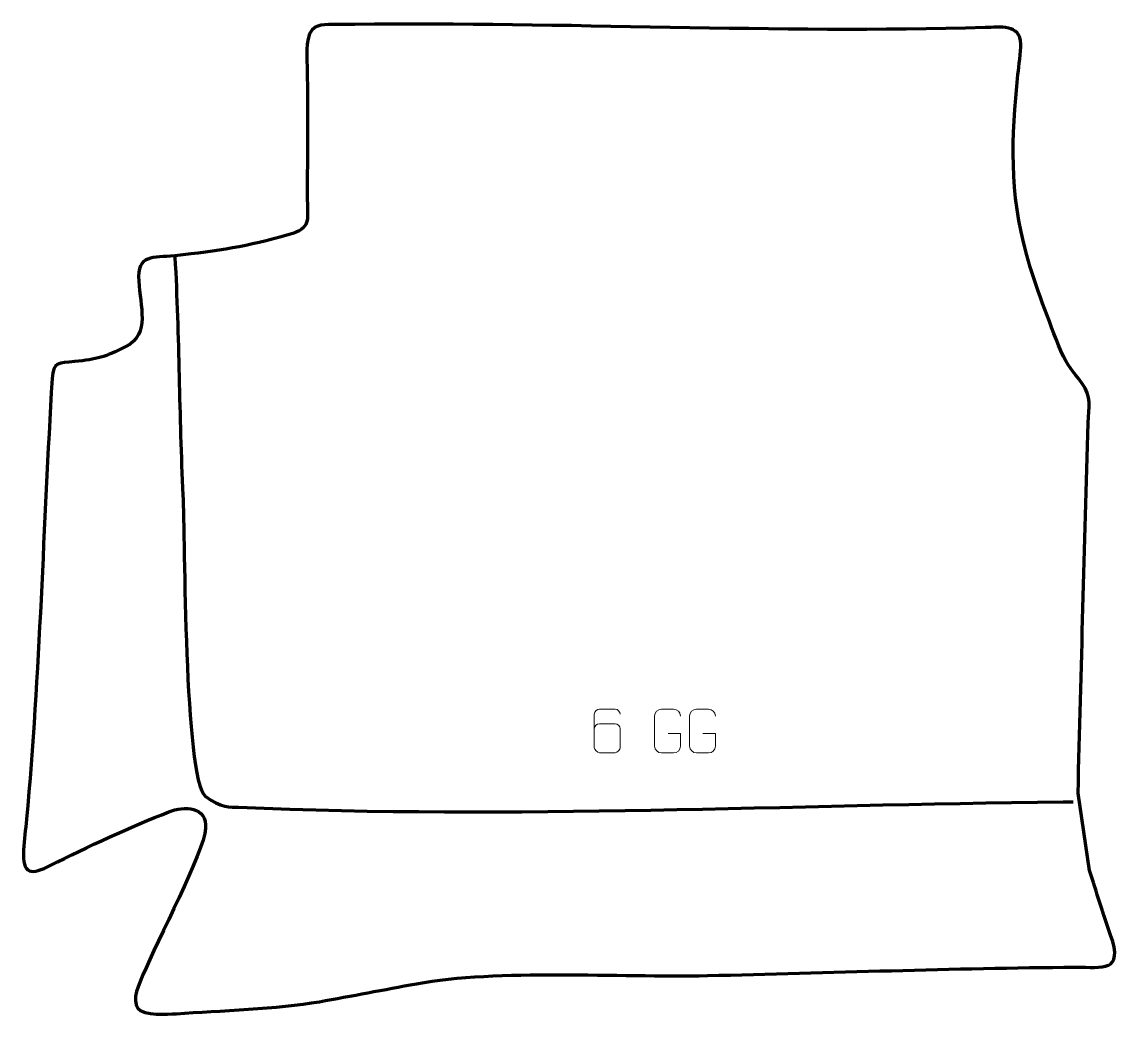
# Model space of a CAD drawing. Header units: millimetres. Extents: x -645 to -14, y 39 to 608.
import ezdxf

# ---------------------------------------------------------------- set-up
doc = ezdxf.new("R2010")
doc.units = ezdxf.units.MM
doc.header["$MEASUREMENT"] = 0
doc.layers.add('layer 2', color=7, linetype='Continuous')
doc.layers.add('layer 3', color=7, linetype='Continuous')

msp = doc.modelspace()

# ---------------------------------------------------------------- linework, layer by layer
at = {"layer": 'layer 2', "color": 140, "lineweight": 158}
msp.add_open_spline([(-557.7843, 473.5311), (-555.2362, 428.1483), (-555.4223, 382.6294), (-553.1612, 337.2058), (-553.1612, 337.2058), (-552.0304, 314.4891), (-552.6133, 175.1051), (-540.3612, 165.0035), (-540.3612, 165.0035), (-531.7147, 157.8747), (-525.6854, 158.8506), (-521.3484, 158.6583), (-521.3484, 158.6583), (-364.1239, 151.6862), (-206.1869, 160.1526), (-49.0743, 161.6373), (-49.0743, 161.6373), (-47.168, 161.6548), (-45.2618, 161.6723), (-43.3555, 161.6898)], degree=3, knots=[0, 0, 0, 0, 0.16666667, 0.16666667, 0.16666667, 0.16666667, 0.33333333, 0.33333333, 0.33333333, 0.33333333, 0.5, 0.5, 0.5, 0.5, 0.66666667, 0.66666667, 0.66666667, 0.66666667, 1, 1, 1, 1], dxfattribs=at)
at = {"layer": 'layer 3', "color": 242, "lineweight": 158}
msp.add_open_spline([(-40.5273, 166.6057), (-40.5273, 166.6057), (-33.8738, 122.3237), (-33.8738, 122.3237), (-33.8738, 122.3237), (-29.9905, 110.0877), (-26.1205, 97.5192), (-21.8583, 85.4314), (-21.8583, 85.4314), (-14.221, 63.7717), (-26.1739, 67.1539), (-42.0731, 67.0378), (-42.0731, 67.0378), (-112.3192, 66.5251), (-182.5344, 63.7408), (-252.763, 62.231), (-252.763, 62.231), (-303.9211, 61.1359), (-372.7464, 66.0809), (-419.4949, 57.5492), (-419.4949, 57.5492), (-437.9668, 54.175), (-456.5293, 50.4794), (-474.9995, 47.2586), (-474.9995, 47.2586), (-498.7413, 43.1187), (-532.3085, 42.0571), (-556.8524, 40.39), (-556.8524, 40.39), (-562.1123, 40.0328), (-575.5027, 39.0858), (-578.9966, 43.5346), (-578.9966, 43.5346), (-582.7409, 48.3022), (-578.105, 57.8696), (-576.0487, 62.6902), (-576.0487, 62.6902), (-567.8823, 82.1317), (-541.0719, 133.3761), (-540.1891, 146.3289), (-540.1891, 146.3289), (-539.3075, 159.2623), (-552.3748, 159.3514), (-561.2832, 155.9132), (-561.2832, 155.9132), (-582.6941, 147.6497), (-608.5342, 135.6754), (-628.8224, 125.3712), (-628.8224, 125.3712), (-639.8675, 119.7617), (-645.3267, 119.707), (-644.4739, 134.2708), (-644.4739, 134.2708), (-644.1521, 139.7656), (-643.2826, 146.0721), (-642.7665, 151.687), (-642.7665, 151.687), (-635.0567, 235.552), (-633.1732, 319.9585), (-628.1198, 404.016), (-628.1198, 404.016), (-627.3393, 413.8706), (-624.4313, 412.8823), (-615.3415, 413.7684), (-615.3415, 413.7684), (-602.09, 415.06), (-597.9932, 416.3297), (-585.9402, 422.341), (-585.9402, 422.341), (-571.6392, 429.4736), (-577.8397, 445.6544), (-578.5183, 459.7697), (-578.5183, 459.7697), (-579.279, 475.6007), (-570.6019, 473.0175), (-557.8993, 474.3859), (-557.8993, 474.3859), (-531.9946, 477.1759), (-517.245, 479.4366), (-492.3832, 486.454), (-492.3832, 486.454), (-479.6369, 490.0518), (-481.9007, 494.7516), (-481.9474, 506.2251), (-481.9474, 506.2251), (-482.0563, 533.0467), (-481.3586, 559.9617), (-482.1738, 586.7565), (-482.1738, 586.7565), (-482.3889, 593.3884), (-482.9359, 605.1707), (-474.1641, 606.425), (-474.1641, 606.425), (-469.2848, 607.1227), (-460.1951, 606.7458), (-454.7068, 606.8102), (-454.7068, 606.8102), (-334.4341, 608.1958), (-213.979, 601.5268), (-93.7857, 604.9895), (-93.7857, 604.9895), (-85.2354, 605.2358), (-73.5754, 607.3106), (-73.287, 595.6001), (-73.287, 595.6001), (-73.1725, 590.9491), (-74.4267, 583.1878), (-74.9203, 578.1821), (-74.9203, 578.1821), (-78.545, 541.4238), (-80.0474, 510.8129), (-69.8853, 474.6968), (-69.8853, 474.6968), (-64.715, 456.6583), (-57.4431, 437.3276), (-50.2883, 419.9464), (-50.2883, 419.9464), (-46.3815, 410.4557), (-43.9, 409.0968), (-38.2706, 401.4273), (-38.2706, 401.4273), (-32.4713, 393.5263), (-34.466, 387.9639), (-34.7445, 378.731), (-34.7445, 378.731), (-36.8761, 308.0368), (-38.6004, 237.3085), (-40.5273, 166.6057)], degree=3, knots=[0, 0, 0, 0, 0.03030303, 0.03030303, 0.03030303, 0.03030303, 0.06060606, 0.06060606, 0.06060606, 0.06060606, 0.09090909, 0.09090909, 0.09090909, 0.09090909, 0.12121212, 0.12121212, 0.12121212, 0.12121212, 0.15151515, 0.15151515, 0.15151515, 0.15151515, 0.18181818, 0.18181818, 0.18181818, 0.18181818, 0.21212121, 0.21212121, 0.21212121, 0.21212121, 0.24242424, 0.24242424, 0.24242424, 0.24242424, 0.27272727, 0.27272727, 0.27272727, 0.27272727, 0.3030303, 0.3030303, 0.3030303, 0.3030303, 0.33333333, 0.33333333, 0.33333333, 0.33333333, 0.36363636, 0.36363636, 0.36363636, 0.36363636, 0.39393939, 0.39393939, 0.39393939, 0.39393939, 0.42424242, 0.42424242, 0.42424242, 0.42424242, 0.45454545, 0.45454545, 0.45454545, 0.45454545, 0.48484848, 0.48484848, 0.48484848, 0.48484848, 0.51515152, 0.51515152, 0.51515152, 0.51515152, 0.54545455, 0.54545455, 0.54545455, 0.54545455, 0.57575758, 0.57575758, 0.57575758, 0.57575758, 0.60606061, 0.60606061, 0.60606061, 0.60606061, 0.63636364, 0.63636364, 0.63636364, 0.63636364, 0.66666667, 0.66666667, 0.66666667, 0.66666667, 0.6969697, 0.6969697, 0.6969697, 0.6969697, 0.72727273, 0.72727273, 0.72727273, 0.72727273, 0.75757576, 0.75757576, 0.75757576, 0.75757576, 0.78787879, 0.78787879, 0.78787879, 0.78787879, 0.81818182, 0.81818182, 0.81818182, 0.81818182, 0.84848485, 0.84848485, 0.84848485, 0.84848485, 0.87878788, 0.87878788, 0.87878788, 0.87878788, 0.90909091, 0.90909091, 0.90909091, 0.90909091, 0.93939394, 0.93939394, 0.93939394, 0.93939394, 1, 1, 1, 1], dxfattribs=at)
at = {"layer": 'layer 3', "color": 250, "lineweight": 9}
for points, knots in [([(-302.7271, 211.8535), (-302.7512, 213.193), (-304.1074, 214.8462), (-305.6793, 214.8119), (-305.6793, 214.8119), (-308.6641, 214.8116), (-311.6493, 214.8116), (-314.6347, 214.8119), (-314.6347, 214.8119), (-315.8538, 214.8268), (-317.582, 213.3892), (-317.587, 211.8535), (-317.587, 211.8535), (-317.5867, 205.493), (-317.5867, 199.1322), (-317.587, 192.7715), (-317.587, 192.7715), (-317.5823, 191.6086), (-315.8538, 189.8375), (-314.6347, 189.8131), (-314.6347, 189.8131), (-311.6493, 189.8134), (-308.6641, 189.8134), (-305.6793, 189.8131), (-305.6793, 189.8131), (-304.4012, 189.8569), (-302.7315, 191.4714), (-302.7271, 192.7715), (-302.7271, 192.7715), (-302.7271, 196.3548), (-302.7271, 199.9379), (-302.7271, 203.5206), (-302.7271, 203.5206), (-302.7656, 204.9988), (-304.3483, 206.4317), (-305.6793, 206.4297), (-305.6793, 206.4297), (-308.6641, 206.43), (-311.6493, 206.43), (-314.6347, 206.4297), (-314.6347, 206.4297), (-315.9642, 206.4347), (-317.6072, 204.9274), (-317.5655, 203.4989)], [0, 0, 0, 0, 0.08333333, 0.08333333, 0.08333333, 0.08333333, 0.16666667, 0.16666667, 0.16666667, 0.16666667, 0.25, 0.25, 0.25, 0.25, 0.33333333, 0.33333333, 0.33333333, 0.33333333, 0.41666667, 0.41666667, 0.41666667, 0.41666667, 0.5, 0.5, 0.5, 0.5, 0.58333333, 0.58333333, 0.58333333, 0.58333333, 0.66666667, 0.66666667, 0.66666667, 0.66666667, 0.75, 0.75, 0.75, 0.75, 0.83333333, 0.83333333, 0.83333333, 0.83333333, 1, 1, 1, 1]), ([(-275.3396, 200.7341), (-275.3396, 200.7341), (-268.1715, 200.7341), (-268.1715, 200.7341), (-268.1715, 200.7341), (-268.1715, 200.7341), (-268.1715, 193.566), (-268.1715, 193.566), (-268.1715, 193.566), (-268.3112, 191.2426), (-269.9884, 189.763), (-272.1362, 189.7522), (-272.1362, 189.7522), (-274.468, 189.7526), (-276.8, 189.7526), (-279.1315, 189.7522), (-279.1315, 189.7522), (-281.0564, 189.6468), (-283.0286, 191.5313), (-283.0174, 193.5486), (-283.0174, 193.5486), (-283.017, 199.3187), (-283.017, 205.0884), (-283.0174, 210.8577), (-283.0174, 210.8577), (-283.0132, 212.9958), (-281.2664, 214.715), (-279.1141, 214.7016), (-279.1141, 214.7016), (-276.7884, 214.7016), (-274.4623, 214.7016), (-272.1362, 214.7016), (-272.1362, 214.7016), (-270.1895, 214.737), (-268.1981, 213.2455), (-268.1715, 210.8078)], [0, 0, 0, 0, 0.1, 0.1, 0.1, 0.1, 0.2, 0.2, 0.2, 0.2, 0.3, 0.3, 0.3, 0.3, 0.4, 0.4, 0.4, 0.4, 0.5, 0.5, 0.5, 0.5, 0.6, 0.6, 0.6, 0.6, 0.7, 0.7, 0.7, 0.7, 0.8, 0.8, 0.8, 0.8, 1, 1, 1, 1]), ([(-255.3396, 200.7341), (-255.3396, 200.7341), (-248.1715, 200.7341), (-248.1715, 200.7341), (-248.1715, 200.7341), (-248.1715, 200.7341), (-248.1715, 193.566), (-248.1715, 193.566), (-248.1715, 193.566), (-248.3112, 191.2426), (-249.9884, 189.763), (-252.1362, 189.7522), (-252.1362, 189.7522), (-254.468, 189.7526), (-256.8, 189.7526), (-259.1315, 189.7522), (-259.1315, 189.7522), (-261.0564, 189.6468), (-263.0286, 191.5313), (-263.0174, 193.5486), (-263.0174, 193.5486), (-263.017, 199.3187), (-263.017, 205.0884), (-263.0174, 210.8577), (-263.0174, 210.8577), (-263.0132, 212.9958), (-261.2664, 214.715), (-259.1141, 214.7016), (-259.1141, 214.7016), (-256.7884, 214.7016), (-254.4623, 214.7016), (-252.1362, 214.7016), (-252.1362, 214.7016), (-250.1895, 214.737), (-248.1981, 213.2455), (-248.1715, 210.8078)], [0, 0, 0, 0, 0.1, 0.1, 0.1, 0.1, 0.2, 0.2, 0.2, 0.2, 0.3, 0.3, 0.3, 0.3, 0.4, 0.4, 0.4, 0.4, 0.5, 0.5, 0.5, 0.5, 0.6, 0.6, 0.6, 0.6, 0.7, 0.7, 0.7, 0.7, 0.8, 0.8, 0.8, 0.8, 1, 1, 1, 1])]:
    msp.add_open_spline(points, degree=3, knots=knots, dxfattribs=at)

doc.saveas('drawing.dxf')
